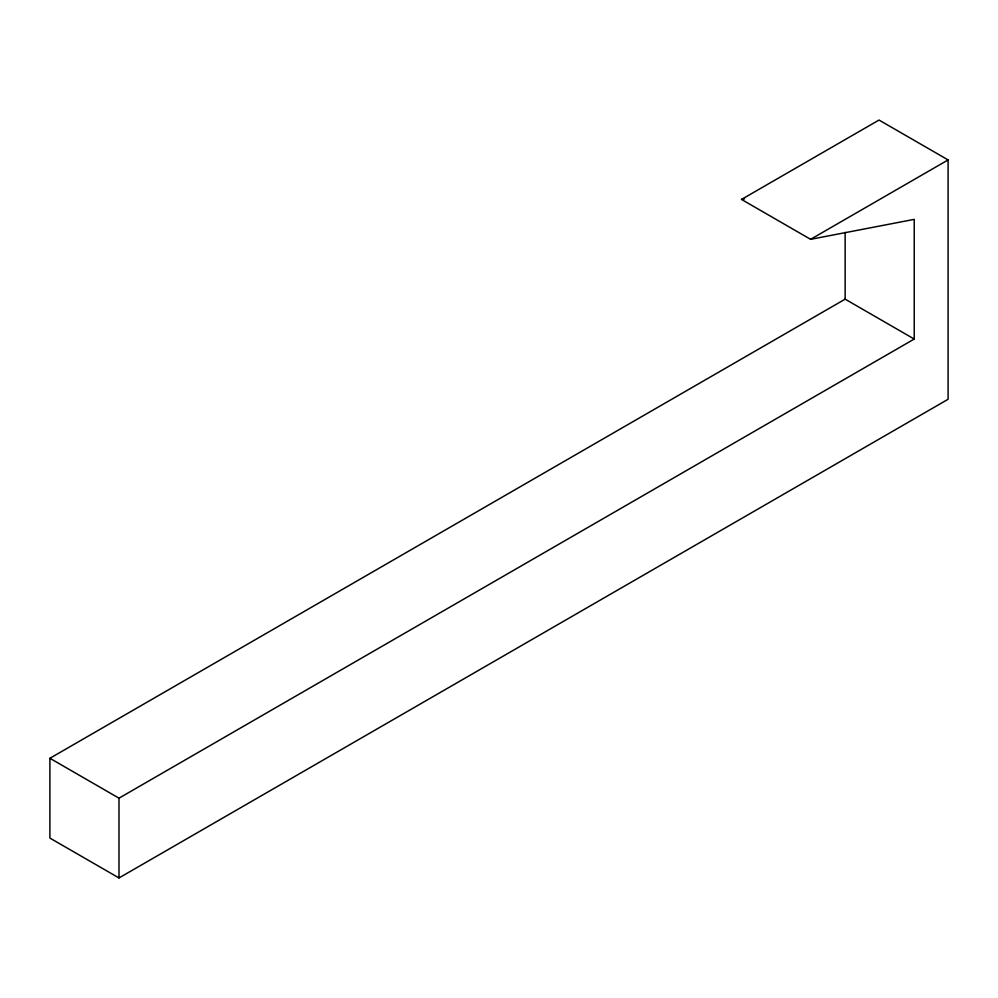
<?xml version="1.0" encoding="UTF-8"?>
<svg xmlns="http://www.w3.org/2000/svg" width="998" height="998" viewBox="0 0 998 998"><rect width="100%" height="100%" fill="white"/><g stroke="black" fill="none" stroke-linecap="round" stroke-linejoin="round"><path stroke-width="1.5" d="M741.502 199.425L879.013 120.047L948.1 159.929L948.1 399.275L118.987 877.953L49.9 838.07L49.9 758.28L845.144 299.163L914.23 339.046L914.23 219.373L810.601 239.32L741.502 199.425L744.545 198.839M810.601 239.32L948.1 159.929M49.9 758.28L118.987 798.175L914.23 339.046M845.144 232.334L845.144 299.163M118.987 798.175L118.987 877.953"/></g></svg>
